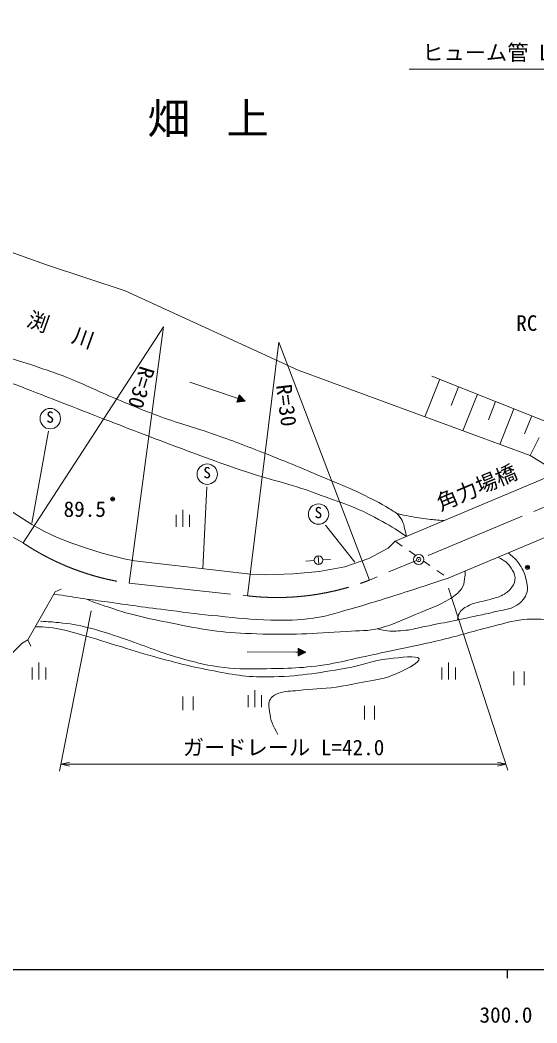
# Model space of a CAD drawing. Units: millimetres, scale not verified. Extents: x 40000 to 680000, y 20000 to 380000.
# Drawn here: x 310626 to 371491, y 198715 to 316856 of the extents above; entities that cross this region are included whole.
import ezdxf
from ezdxf.enums import TextEntityAlignment as Align

# ---------------------------------------------------------------- set-up
doc = ezdxf.new("R2010")
doc.units = ezdxf.units.MM
doc.header["$LTSCALE"] = 1000
doc.header["$PDMODE"] = 32
doc.header["$PDSIZE"] = 500
doc.linetypes.add('CHAIN', pattern=[18.5, 12, -1.5, 3.5, -1.5])
for name, color, linetype, lineweight in [('M-BGD', 7, 'Continuous', 13), ('M-BGD-HTXT', 7, 'Continuous', 13), ('M-BMK', 2, 'CHAIN', 13), ('M-STR-HTXT', 7, 'Continuous', 13), ('M-TTL-BAND', 7, 'Continuous', 25)]:
    doc.layers.add(name, color=color, linetype=linetype, lineweight=lineweight)
doc.styles.add('ＭＳ ゴシック', font='')
doc.styles.get('ＭＳ ゴシック').set_extended_font_data('MS Gothic')

msp = doc.modelspace()

# ---------------------------------------------------------------- linework, layer by layer
at = {"layer": 'M-BGD'}
for p, q in [((313749, 288026), (299291, 293166)), ((322999, 284954), (313749, 288026)), ((343360, 275622), (322999, 284954)), ((370707, 265543), (343360, 275622)), ((330623, 274213), (336299, 272269)), ((360056, 274538), (358294, 270118)), ((374881, 268626), (359128, 274908)), ((287383, 273176), (312022, 257434)), ((362266, 273657), (361385, 271447)), ((336015, 272366), (336299, 272269)), ((336445, 272694), (336153, 271843)), ((336153, 271843), (337151, 271977)), ((336163, 271871), (336220, 271852)), ((336173, 271900), (336286, 271861)), ((336182, 271928), (336353, 271870)), ((336192, 271956), (336419, 271879)), ((336202, 271985), (336486, 271887)), ((336212, 272013), (336552, 271896)), ((336221, 272041), (336619, 271905)), ((336231, 272070), (336685, 271914)), ((336241, 272098), (336752, 271923)), ((336251, 272127), (336818, 271932)), ((336260, 272155), (336885, 271941)), ((336270, 272183), (336951, 271950)), ((336280, 272212), (337018, 271959)), ((336289, 272240), (337084, 271968)), ((336299, 272269), (337151, 271977)), ((336309, 272297), (337104, 272025)), ((336319, 272325), (337056, 272072)), ((336328, 272354), (337009, 272120)), ((336338, 272382), (336962, 272168)), ((336348, 272410), (336915, 272216)), ((336357, 272439), (336868, 272264)), ((336367, 272467), (336821, 272312)), ((336377, 272496), (336774, 272359)), ((336387, 272524), (336727, 272407)), ((336396, 272552), (336680, 272455)), ((336406, 272581), (336633, 272503)), ((336416, 272609), (336586, 272551)), ((336426, 272637), (336539, 272599)), ((336435, 272666), (336492, 272646)), ((337151, 271977), (336445, 272694)), ((364476, 272775), (362760, 268472)), ((366628, 271917), (365770, 269766)), ((368780, 271059), (367109, 266869)), ((370875, 270224), (370040, 268129)), ((312006, 257586), (313993, 268409)), ((370707, 265543), (371743, 267669)), ((354798, 255460), (377124, 264884)), ((373955, 263546), (370707, 265543)), ((332143, 252213), (332611, 261878)), ((361035, 251108), (384198, 260884)), ((329796, 257170), (329796, 259170)), ((328996, 257170), (328996, 258570)), ((330596, 257170), (330596, 258570)), ((312022, 257434), (313507, 256613)), ((313507, 256613), (314993, 255913)), ((350051, 252991), (346600, 257373)), ((314993, 255913), (316598, 255266)), ((316598, 255266), (318569, 254599)), ((353987, 254632), (354798, 255460)), ((354798, 255460), (355618, 254888)), ((318569, 254599), (320313, 254039)), ((320313, 254039), (322891, 253392)), ((351694, 253437), (353987, 254632)), ((356438, 254316), (357258, 253743)), ((322891, 253392), (324097, 253133)), ((324097, 253133), (337774, 251569)), ((345279, 253179), (344269, 253112)), ((345809, 252730), (345743, 253728)), ((346275, 253259), (347179, 253318)), ((348872, 252457), (351694, 253437)), ((358078, 253171), (358898, 252599)), ((342772, 251604), (345831, 251895)), ((345831, 251895), (348872, 252457)), ((359718, 252027), (360538, 251454)), ((337774, 251569), (339531, 251507)), ((339531, 251507), (342772, 251604)), ((311553, 243858), (314772, 249484)), ((314772, 249484), (315482, 249823)), ((308492, 241015), (310891, 243438)), ((310891, 243438), (311553, 243858)), ((311908, 243099), (311553, 243858)), ((337380, 242435), (343380, 242394)), ((343080, 242396), (343380, 242394)), ((343383, 242844), (343377, 241944)), ((343377, 241944), (344280, 242388)), ((343378, 242214), (343918, 242210)), ((343379, 242364), (344219, 242358)), ((343379, 242334), (344159, 242328)), ((343379, 242304), (344099, 242299)), ((343379, 242274), (344039, 242269)), ((343379, 242244), (343979, 242240)), ((343380, 242514), (344040, 242509)), ((343380, 242484), (344100, 242479)), ((343380, 242454), (344160, 242448)), ((343380, 242424), (344220, 242418)), ((343380, 242394), (344280, 242388)), ((343381, 242664), (343741, 242661)), ((343381, 242634), (343801, 242631)), ((343381, 242604), (343861, 242600)), ((343381, 242574), (343921, 242570)), ((343381, 242544), (343981, 242540)), ((343382, 242814), (343442, 242813)), ((343382, 242784), (343502, 242783)), ((343382, 242754), (343562, 242752)), ((343382, 242724), (343622, 242722)), ((343382, 242694), (343682, 242692)), ((344280, 242388), (343383, 242844)), ((312841, 239192), (312841, 241192)), ((343377, 242064), (343617, 242062)), ((343377, 242034), (343557, 242032)), ((343377, 242004), (343497, 242003)), ((343377, 241974), (343437, 241973)), ((343378, 242184), (343858, 242180)), ((343378, 242154), (343798, 242151)), ((343378, 242124), (343738, 242121)), ((343378, 242094), (343678, 242092)), ((361091, 239192), (361091, 241192)), ((312041, 239192), (312041, 240592)), ((313641, 239192), (313641, 240592)), ((360291, 239192), (360291, 240592)), ((361891, 239192), (361891, 240592)), ((368780, 240097), (368780, 238497)), ((369980, 238497), (369980, 240097)), ((338274, 235921), (338274, 237921)), ((329798, 237153), (329798, 235553)), ((330998, 235553), (330998, 237153)), ((337474, 235921), (337474, 237321)), ((339074, 235921), (339074, 237321)), ((351170, 236063), (351170, 234463)), ((352370, 234463), (352370, 236063))]:
    msp.add_line(p, q, dxfattribs=at)
for centre, radius in [((314185, 269905), 1200), ((332667, 263363), 1200), ((321527, 260441), 150), ((321527, 260441), 120), ((321527, 260441), 90), ((321527, 260441), 60), ((321527, 260441), 30), ((321527, 260441), 20), ((345772, 258660), 1200), ((345776, 253229), 500), ((357566, 253306), 600), ((370374, 252385), 150), ((370374, 252385), 120), ((370374, 252385), 90), ((370374, 252385), 60), ((370374, 252385), 30), ((370374, 252385), 20)]:
    msp.add_circle(centre, radius, dxfattribs=at)
for points, knots in [([(295454, 281008), (296600, 280537), (296934, 280413), (297902, 280087), (299268, 279626), (300068, 279479), (301464, 279118), (303369, 278625), (304458, 278437), (306359, 277930), (308173, 277447), (309177, 277129), (310962, 276549), (313118, 275850), (314332, 275469), (316439, 274635), (318587, 273785), (319722, 273147), (321854, 272257), (323927, 271393), (325086, 270898), (327197, 270131), (329685, 269227), (331134, 268881), (333631, 268005), (336079, 267145), (337430, 266606), (339846, 265660), (342735, 264529), (344333, 263843), (347188, 262630), (348586, 262036), (349392, 261748), (350750, 261067), (352091, 260395), (352880, 260078), (354146, 259274), (354570, 259005), (354857, 258898), (355180, 258515), (355434, 258213), (355564, 258023), (355713, 257658), (355857, 257307), (355878, 257089), (355972, 256722), (356041, 256451), (356062, 256363), (356140, 256027)], [0, 0, 0, 0, 1, 1, 1, 2, 2, 2, 3, 3, 3, 4, 4, 4, 5, 5, 5, 6, 6, 6, 7, 7, 7, 8, 8, 8, 9, 9, 9, 10, 10, 10, 11, 11, 11, 12, 12, 12, 13, 13, 13, 14, 14, 14, 15, 15, 15, 16, 16, 16, 16]), ([(292914, 279451), (295709, 278676), (296444, 278462), (298693, 277779), (301752, 276850), (303460, 276307), (306471, 275235), (310781, 273701), (313140, 272692), (317411, 271055), (321253, 269583), (323391, 268721), (327243, 267275), (330905, 265900), (332946, 265100), (336648, 263840), (340101, 262665), (342145, 262336), (345562, 261059), (348446, 259982), (350146, 259524), (352841, 258034), (354160, 257303), (354652, 257034), (356140, 256027)], [0, 0, 0, 0, 1, 1, 1, 2, 2, 2, 3, 3, 3, 4, 4, 4, 5, 5, 5, 6, 6, 6, 7, 7, 7, 8, 8, 8, 8]), ([(355029, 258717), (355696, 258560), (355880, 258523), (356429, 258416), (357314, 258242), (357815, 258163), (358712, 258060), (359440, 257977), (359688, 257957), (360581, 257901)], [0, 0, 0, 0, 1, 1, 1, 2, 2, 2, 3, 3, 3, 3]), ([(352759, 245157), (353134, 245029), (353271, 245006), (353607, 244941), (354422, 244784), (354903, 244898), (355732, 244941), (356652, 244989), (357147, 245194), (358051, 245372), (360587, 245872), (362009, 246149), (364534, 246699), (365292, 246865), (365723, 246933), (366473, 247136), (367510, 247416), (368215, 247320), (369114, 247911), (369769, 248341), (370096, 248761), (370325, 249510), (370444, 249900), (370382, 250153), (370301, 250552), (370165, 251227), (370062, 251614), (369744, 252224), (369435, 252817), (369186, 253120), (368702, 253581), (368480, 253793), (368393, 253877), (368105, 254092)], [0, 0, 0, 0, 1, 1, 1, 2, 2, 2, 3, 3, 3, 4, 4, 4, 5, 5, 5, 6, 6, 6, 7, 7, 7, 8, 8, 8, 9, 9, 9, 10, 10, 10, 11, 11, 11, 11]), ([(362126, 246209), (362162, 246535), (362217, 246693), (362356, 246970), (362625, 247508), (363024, 247657), (363562, 247925), (364438, 248362), (365043, 248301), (365974, 248600), (366569, 248791), (366931, 248841), (367481, 249137), (367963, 249396), (368235, 249597), (368544, 250049), (368811, 250440), (368946, 250732), (368910, 251205), (368875, 251661), (368700, 251896), (368465, 252289), (368060, 252966), (367653, 253141), (366921, 253593)], [0, 0, 0, 0, 1, 1, 1, 2, 2, 2, 3, 3, 3, 4, 4, 4, 5, 5, 5, 6, 6, 6, 7, 7, 7, 8, 8, 8, 8]), ([(318444, 248629), (319621, 248158), (319975, 248051), (320967, 247714), (324074, 246657), (325902, 246327), (329119, 245677), (332735, 244946), (334810, 244671), (338497, 244550), (342627, 244415), (344950, 244565), (349074, 244841), (350618, 244944), (351522, 244838), (353017, 245238), (354707, 245690), (355592, 246149), (357201, 246837), (358821, 247529), (359805, 247787), (361298, 248721), (361873, 249080), (362191, 249325), (362607, 249860), (362899, 250236), (362888, 250554), (362970, 251023), (363034, 251385), (363045, 251530), (363054, 251960)], [0, 0, 0, 0, 1, 1, 1, 2, 2, 2, 3, 3, 3, 4, 4, 4, 5, 5, 5, 6, 6, 6, 7, 7, 7, 8, 8, 8, 9, 9, 9, 10, 10, 10, 10]), ([(314631, 249237), (316117, 249003), (316495, 248943), (317691, 248765), (318826, 248595), (319462, 248502), (320599, 248345), (323613, 247927), (325301, 247683), (328321, 247311), (330507, 247041), (331728, 246858), (333921, 246654), (336360, 246428), (337724, 246214), (340173, 246182), (342120, 246157), (343227, 246112), (345152, 246400), (347151, 246699), (348223, 247125), (350168, 247672), (352442, 248312), (353696, 248738), (355947, 249453), (357939, 250086), (358571, 250293), (361035, 251108)], [0, 0, 0, 0, 1, 1, 1, 2, 2, 2, 3, 3, 3, 4, 4, 4, 5, 5, 5, 6, 6, 6, 7, 7, 7, 8, 8, 8, 9, 9, 9, 9]), ([(313050, 246027), (314055, 245987), (314345, 245961), (315172, 245876), (316560, 245733), (317343, 245623), (318693, 245273), (320262, 244866), (321116, 244547), (322657, 244045), (325313, 243180), (326726, 242460), (329418, 241718), (331178, 241234), (332166, 240925), (333974, 240676), (335945, 240405), (337073, 240393), (339062, 240434), (342193, 240499), (343971, 240475), (347059, 240991), (348446, 241223), (349204, 241451), (350578, 241749), (354369, 242570), (356512, 242946), (360283, 243857), (362537, 244401), (363775, 244807), (366026, 245365), (367343, 245691), (368063, 245971), (369406, 246165), (370755, 246359), (371536, 246305), (372895, 246201), (374049, 246113), (374656, 245788), (375803, 245638), (377682, 245391), (378745, 245330), (380637, 245238), (382183, 245163), (383052, 245078), (384599, 245129), (386732, 245199), (387522, 245390), (390015, 245856)], [0, 0, 0, 0, 1, 1, 1, 2, 2, 2, 3, 3, 3, 4, 4, 4, 5, 5, 5, 6, 6, 6, 7, 7, 7, 8, 8, 8, 9, 9, 9, 10, 10, 10, 11, 11, 11, 12, 12, 12, 13, 13, 13, 14, 14, 14, 15, 15, 15, 16, 16, 16, 16]), ([(312427, 245387), (313173, 245385), (313407, 245361), (314031, 245301), (315346, 245176), (316060, 244929), (317337, 244590), (319168, 244105), (320165, 243735), (321979, 243190), (323704, 242672), (324658, 242339), (326397, 241868), (328954, 241177), (330386, 240765), (332988, 240269), (335646, 239763), (337164, 239441), (339869, 239482), (343455, 239536), (345456, 239910), (348993, 240499), (350973, 240829), (352010, 241435), (354008, 241626), (355407, 241760), (357412, 242027), (357607, 241626), (357813, 241202), (355748, 240186), (354372, 239627), (353118, 239117), (352317, 239138), (350992, 238864), (349776, 238612), (349094, 238463), (347866, 238282), (346117, 238025), (345114, 238086), (343359, 237882), (342475, 237780), (341939, 237864), (341105, 237555), (340594, 237366), (340238, 237181), (340015, 236683), (339812, 236229), (339974, 235906), (340015, 235411), (340108, 234288), (340418, 233839), (340960, 232685)], [0, 0, 0, 0, 1, 1, 1, 2, 2, 2, 3, 3, 3, 4, 4, 4, 5, 5, 5, 6, 6, 6, 7, 7, 7, 8, 8, 8, 9, 9, 9, 10, 10, 10, 11, 11, 11, 12, 12, 12, 13, 13, 13, 14, 14, 14, 15, 15, 15, 16, 16, 16, 17, 17, 17, 17])]:
    msp.add_open_spline(points, degree=3, knots=knots, dxfattribs=at)
for p in [(321527, 260441), (357566, 253306), (370374, 252385)]:
    msp.add_point(p, dxfattribs=at)
at = {"layer": 'M-BMK'}
for p, q in [((540455, 329712), (351778, 250888)), ((300554, 261028), (310973, 255267)), ((323476, 250507), (337414, 249031))]:
    msp.add_line(p, q, dxfattribs=at)
for centre, start, end in [((327629, 280218), 236.27593, 262.04435), ((340864, 278832), 263.39715, 291.33263)]:
    msp.add_arc(centre, 30000, start, end, dxfattribs=at)
at = {"layer": 'M-STR-HTXT'}
for p, q in [((389485, 311062), (356427, 311062)), ((310973, 255267), (327515, 280716)), ((327515, 280716), (323476, 250507)), ((337414, 249031), (341091, 278917)), ((341091, 278917), (351778, 250888)), ((361096, 249942), (368083, 228505)), ((318995, 247269), (315288, 228366)), ((315451, 229200), (316451, 229450)), ((315451, 229200), (367857, 229200)), ((315451, 229200), (316451, 228950)), ((367857, 229200), (366857, 229450)), ((367857, 229200), (366857, 228950))]:
    msp.add_line(p, q, dxfattribs=at)
at = {"layer": 'M-TTL-BAND'}
for p, q in [((40000, 205000), (579000, 205000)), ((368000, 205000), (368000, 204000))]:
    msp.add_line(p, q, dxfattribs=at)

# ---------------------------------------------------------------- texts
at = {"layer": 'M-BGD', "style": 'ＭＳ ゴシック'}
msp.add_text('RC', height=1833, dxfattribs=at).set_placement((370296, 279694), align=Align.BOTTOM_CENTER)
for p in [(313721, 270742), (332203, 264200), (345308, 259498)]:
    msp.add_text('S', height=1320, dxfattribs=at).set_placement(p, align=Align.TOP_LEFT)
msp.add_text('角力場橋', height=1833, rotation=22.883, dxfattribs=at).set_placement((364956, 260455), align=Align.BOTTOM_CENTER)
msp.add_text('89.5', height=1833, dxfattribs=at).set_placement((318243, 259246), align=Align.MIDDLE_CENTER)
at = {"layer": 'M-BGD', "insert": (312981, 280028), "char_height": 1833, "attachment_point": 8, "rotation": 340.221, "style": 'ＭＳ ゴシック'}
msp.add_mtext('\\T1.5;掛\\~渕\\~川', dxfattribs=at)
at = {"layer": 'M-BGD-HTXT', "insert": (333382, 305079), "char_height": 3666, "attachment_point": 5, "style": 'ＭＳ ゴシック'}
msp.add_mtext('\\T1.24;畑\\~上', dxfattribs=at)
at = {"layer": 'M-STR-HTXT', "style": 'ＭＳ ゴシック'}
for s, p in [('ヒューム管 L=17.0 φ300', (372043, 311562)), ('ガードレール L=42.0', (341654, 229700))]:
    msp.add_text(s, height=1833, dxfattribs=at).set_placement(p, align=Align.BOTTOM_CENTER)
for rotation, p in [(252.954, (325637, 275944)), (277.272, (341678, 273945))]:
    msp.add_text('R=30', height=1833, rotation=rotation, dxfattribs=at).set_placement(p, align=Align.MIDDLE_LEFT)
at = {"layer": 'M-TTL-BAND', "style": 'ＭＳ ゴシック'}
msp.add_text('300.0', height=1833, dxfattribs=at).set_placement((367844, 198195), align=Align.BOTTOM_CENTER)

doc.saveas('drawing.dxf')
